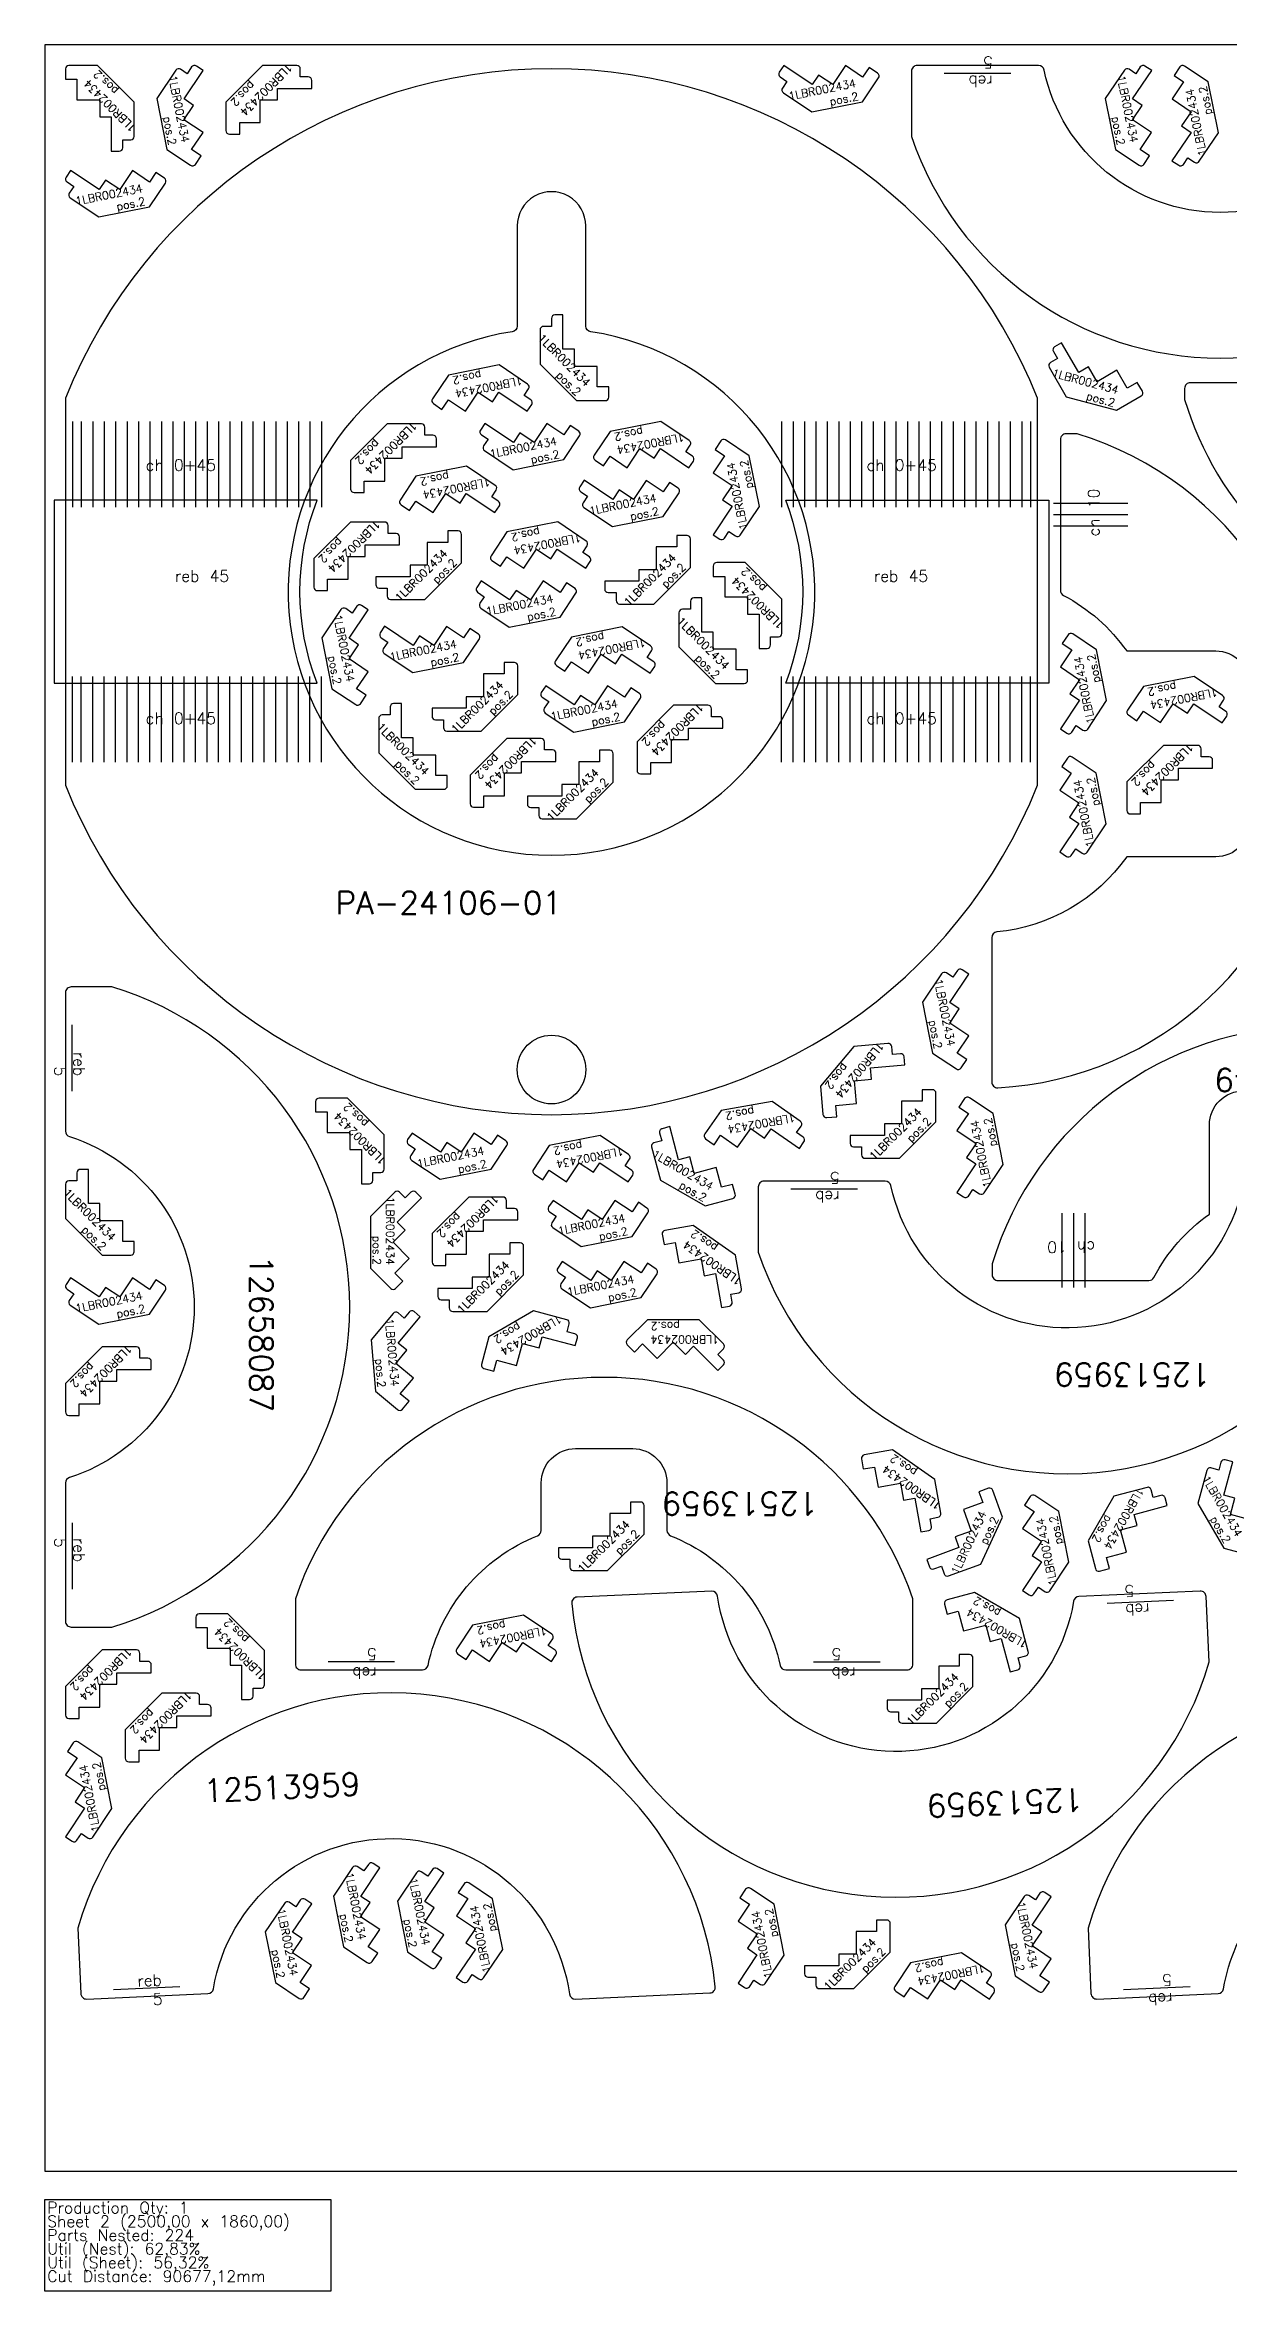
# Model space of a CAD drawing. Header units: millimetres. Extents: x 2625 to 5125, y -105 to 1860.
# Drawn here: x 2625 to 3660, y -105 to 1860 of the extents above; entities that cross this region are included whole.
import ezdxf

# ---------------------------------------------------------------- set-up
doc = ezdxf.new("R2010")
doc.units = ezdxf.units.MM
for name, color, linetype in [('12513959', 7, 'Continuous'), ('12658049', 7, 'Continuous'), ('12658087', 7, 'Continuous'), ('1LBR002434', 7, 'Continuous'), ('Chanfro', 7, 'Continuous'), ('PA-24106-01', 7, 'Continuous'), ('Rebaixo', 7, 'Continuous'), ('sheet', 24, 'Continuous'), ('Stats', 7, 'Continuous'), ('Texto', 7, 'Continuous')]:
    doc.layers.add(name, color=color, linetype=linetype)
doc.styles.get("Standard").update_dxf_attribs({"font": 'txt.shx'})

msp = doc.modelspace()

# ---------------------------------------------------------------- linework, layer by layer
at = {"layer": '12513959', "color": 2}
for points in [[(3493.9, 1842), (3387.8, 1842, 0.414214), (3382.8, 1837), (3382.8, 1779.8, 0.717624), (3922.8, 1779.8), (3922.8, 1837, 0.414214), (3917.8, 1842), (3811.7, 1842, 0.353739), (3806.8, 1838, -0.808668), (3498.8, 1838, 0.353739)], [(3798.4, 885), (3680.6, 885, 0.387391), (3675.6, 880.5, -0.858818), (3364.8, 862.1, 0.353739), (3359.9, 866), (3253.8, 866, 0.414214), (3248.8, 861), (3248.8, 803.8, 0.826224), (3803.4, 879.7, 0.43)], [(3169, 560.4, 0.307315), (3172.2, 555.8, -0.250508), (3268, 442.3, 0.353739), (3272.9, 438.4), (3379, 438.4, 0.414214), (3384, 443.4), (3384, 500.6, 0.717624), (2844, 500.6), (2844, 443.4, 0.414214), (2849, 438.4), (2955.1, 438.4, 0.353739), (2960, 442.3, -0.250508), (3055.9, 555.8, 0.307315), (3059, 560.4), (3059, 602, -0.414214), (3089, 632), (3139, 632, -0.414214), (3169, 602)], [(3090.4, 502.1, 0.43), (3085.7, 496.6, 0.826224), (3643.1, 445.4), (3640.5, 502.6, 0.414214), (3635.3, 507.4), (3529.3, 502.6, 0.353739), (3524.6, 498.5, -0.858818), (3213.3, 503, 0.387391), (3208.1, 507.4)], [(3206.5, 155.8, 0.43), (3211.2, 161.3, 0.826224), (2653.8, 212.5), (2656.4, 155.3, 0.414214), (2661.6, 150.5), (2767.6, 155.3, 0.353739), (2772.3, 159.4, -0.858818), (3083.6, 154.9, 0.387391), (3088.8, 150.5)], [(3749.4, 281.8), (3747.5, 323.3, -0.414214), (3776.2, 354.6), (3826.1, 356.8, -0.414214), (3857.4, 328.2), (3859.3, 286.7, 0.307315), (3862.6, 282.2, -0.282196), (3967.1, 154.9, 0.387391), (3972.2, 150.5), (4089.9, 155.8, 0.43), (4094.7, 161.3, 0.826224), (3537.3, 212.5), (3539.8, 155.3, 0.414214), (3545, 150.5), (3651, 155.3, 0.353739), (3655.7, 159.4, -0.250508), (3746.4, 277, 0.307315)]]:
    msp.add_lwpolyline(points, format="xyb", close=True, dxfattribs=at)
at = {"layer": '12658049', "color": 2}
for points in [[(3626.7, 1564.5, 0.414214), (3621.7, 1559.5), (3621.7, 1549.9, 0.248185), (3814, 1355.4, 0.435826), (3820.4, 1359), (3831.7, 1407), (3971.7, 1407), (3983, 1359, 0.435826), (3989.3, 1355.4, 0.313253), (4193.8, 1619.2, 0.429586), (4188.8, 1624.5), (4062.5, 1624.5, 0.387226), (4057.5, 1619.9, -0.746733), (3763.1, 1561.8, 0.27887), (3758.6, 1564.5)], [(3679, 1179.8, -0.414214), (3649, 1149.8), (3571, 1149.8, -0.219706), (3457.5, 1084, 0.387226), (3453, 1079), (3453, 952.7, 0.429586), (3458.3, 947.7, 0.840577), (3527.6, 1519.8), (3518, 1519.8, 0.414214), (3513, 1514.8), (3513, 1382.9, 0.27887), (3515.7, 1378.4, -0.119347), (3571, 1329.8), (3649, 1329.8, -0.414214), (3679, 1299.8)], [(3823.4, 915.1), (3823.4, 837.1, -0.119347), (3872, 781.7, 0.27887), (3876.5, 779.1), (4008.4, 779.1, 0.414214), (4013.4, 784.1), (4013.4, 793.6, 0.742519), (3453.4, 793.6), (3453.4, 784.1, 0.414214), (3458.4, 779.1), (3590.4, 779.1, 0.27887), (3594.8, 781.7, -0.119347), (3643.4, 837.1), (3643.4, 915.1, -0.414214), (3673.4, 945.1), (3793.4, 945.1, -0.414214)]]:
    msp.add_lwpolyline(points, format="xyb", close=True, dxfattribs=at)
at = {"layer": '12658087', "color": 2}
msp.add_lwpolyline([(2643, 602), (2643, 480.9, 0.414214), (2648, 475.9), (2683.6, 475.9, 0.742519), (2683.6, 1035.9), (2648, 1035.9, 0.414214), (2643, 1030.9), (2643, 909.8, 0.32655), (2646.5, 905, -0.731055), (2646.5, 606.7, 0.32655)], format="xyb", close=True, dxfattribs=at)
at = {"layer": '1LBR002434', "color": 2}
for points in [[(2653, 1830), (2653, 1812), (2673, 1812), (2673, 1797), (2683, 1797), (2683, 1767), (2690, 1767, 0.414214), (2693, 1770), (2693, 1777), (2700, 1777, 0.414214), (2703, 1780), (2703, 1810), (2671, 1842), (2646, 1842, 0.414214), (2643, 1839), (2643, 1830)], [(2753.3, 1768.5), (2763.3, 1783.5), (2746.6, 1794.6), (2755, 1807.1), (2746.7, 1812.7), (2763.3, 1837.6), (2757.5, 1841.5, 0.414214), (2753.3, 1840.7), (2749.5, 1834.8), (2743.6, 1838.7, 0.414214), (2739.5, 1837.9), (2722.8, 1813), (2731.6, 1768.6), (2752.4, 1754.7, 0.414214), (2756.6, 1755.5), (2761.6, 1763)], [(2795.3, 1792), (2813.3, 1792), (2813.3, 1812), (2828.3, 1812), (2828.3, 1822), (2858.3, 1822), (2858.3, 1829, 0.414214), (2855.3, 1832), (2848.3, 1832), (2848.3, 1839, 0.414214), (2845.3, 1842), (2815.3, 1842), (2783.3, 1810), (2783.3, 1785, 0.414214), (2786.3, 1782), (2795.3, 1782)], [(3340.1, 1831.9), (3325.2, 1841.9), (3314.1, 1825.3), (3301.6, 1833.6), (3296, 1825.3), (3271.1, 1842), (3267.2, 1836.2, 0.414214), (3268, 1832), (3273.8, 1828.1), (3270, 1822.3, 0.414214), (3270.8, 1818.1), (3295.7, 1801.5), (3340.1, 1810.3), (3354, 1831.1, 0.414214), (3353.2, 1835.3), (3345.7, 1840.3)], [(3582.8, 1768.5), (3592.8, 1783.5), (3576.2, 1794.6), (3584.5, 1807.1), (3576.2, 1812.7), (3592.9, 1837.6), (3587, 1841.5, 0.414214), (3582.9, 1840.7), (3579, 1834.8), (3573.2, 1838.7, 0.414214), (3569, 1837.9), (3552.3, 1813), (3561.2, 1768.6), (3582, 1754.7, 0.414214), (3586.1, 1755.5), (3591.1, 1763)], [(3620.7, 1827.6), (3610.7, 1812.7), (3627.3, 1801.5), (3619, 1789.1), (3627.3, 1783.5), (3610.6, 1758.6), (3616.5, 1754.7, 0.414214), (3620.6, 1755.5), (3624.5, 1761.3), (3630.3, 1757.4, 0.414214), (3634.5, 1758.3), (3651.2, 1783.2), (3642.3, 1827.6), (3621.5, 1841.5, 0.414214), (3617.4, 1840.7), (3612.4, 1833.2)], [(2716.5, 1740), (2701.5, 1750), (2690.4, 1733.4), (2677.9, 1741.7), (2672.3, 1733.4), (2647.4, 1750.1), (2643.5, 1744.3, 0.414214), (2644.3, 1740.1), (2650.2, 1736.2), (2646.3, 1730.4, 0.414214), (2647.1, 1726.2), (2672, 1709.6), (2716.4, 1718.4), (2730.3, 1739.2, 0.414214), (2729.5, 1743.3), (2722, 1748.3)], [(3108, 1560.8), (3108, 1578.8), (3088, 1578.8), (3088, 1593.8), (3078, 1593.8), (3078, 1623.8), (3071, 1623.8, 0.414214), (3068, 1620.8), (3068, 1613.8), (3061, 1613.8, 0.414214), (3058, 1610.8), (3058, 1580.8), (3090, 1548.8), (3115, 1548.8, 0.414214), (3118, 1551.8), (3118, 1560.8)], [(3571.5, 1559.8), (3562.5, 1575.4), (3545.2, 1565.4), (3537.7, 1578.4), (3529.1, 1573.4), (3514.1, 1599.4), (3508, 1595.9, 0.414214), (3506.9, 1591.8), (3510.4, 1585.7), (3504.3, 1582.2, 0.414214), (3503.2, 1578.1), (3518.2, 1552.1), (3562, 1540.4), (3583.6, 1552.9, 0.414214), (3584.7, 1557), (3580.2, 1564.8)], [(2977.8, 1549.5), (2992.7, 1539.5), (3003.9, 1556.1), (3016.3, 1547.8), (3021.9, 1556.1), (3046.8, 1539.5), (3050.7, 1545.3, 0.414214), (3049.9, 1549.4), (3044.1, 1553.3), (3048, 1559.1, 0.414214), (3047.1, 1563.3), (3022.2, 1580), (2977.8, 1571.1), (2963.9, 1550.4, 0.414214), (2964.7, 1546.2), (2972.2, 1541.2)], [(2904.3, 1478.5), (2922.3, 1478.5), (2922.3, 1498.5), (2937.3, 1498.5), (2937.3, 1508.5), (2967.3, 1508.5), (2967.3, 1515.5, 0.414214), (2964.3, 1518.5), (2957.3, 1518.5), (2957.3, 1525.5, 0.414214), (2954.3, 1528.5), (2924.3, 1528.5), (2892.3, 1496.5), (2892.3, 1471.5, 0.414214), (2895.3, 1468.5), (2904.3, 1468.5)], [(3078.8, 1518.8), (3063.8, 1528.8), (3052.7, 1512.2), (3040.2, 1520.6), (3034.7, 1512.2), (3009.7, 1528.9), (3005.8, 1523.1, 0.414214), (3006.7, 1518.9), (3012.5, 1515), (3008.6, 1509.2, 0.414214), (3009.4, 1505.1), (3034.4, 1488.4), (3078.7, 1497.2), (3092.6, 1518, 0.414214), (3091.8, 1522.2), (3084.3, 1527.2)], [(3119.2, 1500.1), (3134.1, 1490.1), (3145.3, 1506.8), (3157.7, 1498.4), (3163.3, 1506.8), (3188.2, 1490.1), (3192.1, 1495.9, 0.414214), (3191.3, 1500.1), (3185.5, 1504), (3189.4, 1509.8, 0.414214), (3188.5, 1513.9), (3163.6, 1530.6), (3119.2, 1521.8), (3105.3, 1501, 0.414214), (3106.1, 1496.8), (3113.6, 1491.8)], [(3219.3, 1500.6), (3209.3, 1485.6), (3225.9, 1474.5), (3217.6, 1462), (3225.9, 1456.5), (3209.3, 1431.5), (3215.1, 1427.7, 0.414214), (3219.2, 1428.5), (3223.1, 1434.3), (3228.9, 1430.4, 0.414214), (3233.1, 1431.2), (3249.8, 1456.2), (3240.9, 1500.6), (3220.2, 1514.5, 0.414214), (3216, 1513.6), (3211, 1506.2)], [(2949.4, 1461), (2964.4, 1451), (2975.5, 1467.6), (2988, 1459.2), (2993.5, 1467.6), (3018.5, 1450.9), (3022.4, 1456.7, 0.414214), (3021.5, 1460.9), (3015.7, 1464.8), (3019.6, 1470.6, 0.414214), (3018.8, 1474.7), (2993.8, 1491.4), (2949.4, 1482.6), (2935.6, 1461.8, 0.414214), (2936.4, 1457.6), (2943.9, 1452.6)], [(3165.7, 1469), (3150.8, 1479), (3139.7, 1462.4), (3127.2, 1470.7), (3121.6, 1462.4), (3096.7, 1479.1), (3092.8, 1473.3, 0.414214), (3093.6, 1469.1), (3099.5, 1465.2), (3095.6, 1459.4, 0.414214), (3096.4, 1455.2), (3121.3, 1438.6), (3165.7, 1447.4), (3179.6, 1468.2, 0.414214), (3178.8, 1472.3), (3171.3, 1477.3)], [(2872.1, 1392.6), (2890.1, 1392.6), (2890.1, 1412.6), (2905.1, 1412.6), (2905.1, 1422.6), (2935.1, 1422.6), (2935.1, 1429.6, 0.414214), (2932.1, 1432.6), (2925.1, 1432.6), (2925.1, 1439.6, 0.414214), (2922.1, 1442.6), (2892.1, 1442.6), (2860.1, 1410.6), (2860.1, 1385.6, 0.414214), (2863.1, 1382.6), (2872.1, 1382.6)], [(2977.3, 1424.8), (2959.3, 1424.8), (2959.3, 1404.8), (2944.3, 1404.8), (2944.3, 1394.8), (2914.3, 1394.8), (2914.3, 1387.8, 0.414214), (2917.3, 1384.8), (2924.3, 1384.8), (2924.3, 1377.8, 0.414214), (2927.3, 1374.8), (2957.3, 1374.8), (2989.3, 1406.8), (2989.3, 1431.8, 0.414214), (2986.3, 1434.8), (2977.3, 1434.8)], [(3029, 1412.2), (3043.9, 1402.2), (3055, 1418.9), (3067.5, 1410.5), (3073.1, 1418.8), (3098, 1402.2), (3101.9, 1408, 0.414214), (3101.1, 1412.2), (3095.3, 1416.1), (3099.2, 1421.9, 0.414214), (3098.3, 1426), (3073.4, 1442.7), (3029, 1433.9), (3015.1, 1413.1, 0.414214), (3015.9, 1408.9), (3023.4, 1403.9)], [(3177.5, 1420.9), (3159.5, 1420.9), (3159.5, 1400.9), (3144.5, 1400.9), (3144.5, 1390.9), (3114.5, 1390.9), (3114.5, 1383.9, 0.414214), (3117.5, 1380.9), (3124.5, 1380.9), (3124.5, 1373.9, 0.414214), (3127.5, 1370.9), (3157.5, 1370.9), (3189.5, 1402.9), (3189.5, 1427.9, 0.414214), (3186.5, 1430.9), (3177.5, 1430.9)], [(3219.5, 1395.1), (3219.5, 1377.1), (3239.5, 1377.1), (3239.5, 1362.1), (3249.5, 1362.1), (3249.5, 1332.1), (3256.5, 1332.1, 0.414214), (3259.5, 1335.1), (3259.5, 1342.1), (3266.5, 1342.1, 0.414214), (3269.5, 1345.1), (3269.5, 1375.1), (3237.5, 1407.1), (3212.5, 1407.1, 0.414214), (3209.5, 1404.1), (3209.5, 1395.1)], [(3075.5, 1381.1), (3060.6, 1391.1), (3049.5, 1374.5), (3037, 1382.8), (3031.4, 1374.5), (3006.5, 1391.2), (3002.6, 1385.4, 0.414214), (3003.4, 1381.2), (3009.2, 1377.3), (3005.4, 1371.5, 0.414214), (3006.2, 1367.3), (3031.1, 1350.7), (3075.5, 1359.5), (3089.4, 1380.3, 0.414214), (3088.6, 1384.4), (3081.1, 1389.4)], [(3229.5, 1313.3), (3229.5, 1331.3), (3209.5, 1331.3), (3209.5, 1346.3), (3199.5, 1346.3), (3199.5, 1376.3), (3192.5, 1376.3, 0.414214), (3189.5, 1373.3), (3189.5, 1366.3), (3182.5, 1366.3, 0.414214), (3179.5, 1363.3), (3179.5, 1333.3), (3211.5, 1301.3), (3236.5, 1301.3, 0.414214), (3239.5, 1304.3), (3239.5, 1313.3)], [(2897.6, 1296.8), (2907.6, 1311.7), (2891, 1322.8), (2899.3, 1335.3), (2891, 1340.9), (2907.7, 1365.8), (2901.8, 1369.7, 0.414214), (2897.7, 1368.9), (2893.8, 1363), (2888, 1366.9, 0.414214), (2883.8, 1366.1), (2867.1, 1341.2), (2876, 1296.8), (2896.8, 1282.9, 0.414214), (2900.9, 1283.7), (2905.9, 1291.2)], [(2991.1, 1341.3), (2976.2, 1351.3), (2965, 1334.7), (2952.6, 1343), (2947, 1334.7), (2922.1, 1351.4), (2918.2, 1345.6, 0.414214), (2919, 1341.4), (2924.8, 1337.5), (2920.9, 1331.7, 0.414214), (2921.8, 1327.5), (2946.7, 1310.9), (2991.1, 1319.7), (3005, 1340.5, 0.414214), (3004.2, 1344.6), (2996.7, 1349.6)], [(3085.4, 1320.4), (3100.3, 1310.4), (3111.4, 1327), (3123.9, 1318.7), (3129.5, 1327), (3154.4, 1310.3), (3158.3, 1316.2, 0.414214), (3157.5, 1320.3), (3151.6, 1324.2), (3155.5, 1330, 0.414214), (3154.7, 1334.2), (3129.8, 1350.9), (3085.4, 1342), (3071.5, 1321.2, 0.414214), (3072.3, 1317.1), (3079.8, 1312.1)], [(3523.1, 1330.8), (3513.1, 1315.9), (3529.7, 1304.7), (3521.4, 1292.3), (3529.7, 1286.7), (3513, 1261.8), (3518.8, 1257.9, 0.414214), (3523, 1258.7), (3526.9, 1264.5), (3532.7, 1260.6, 0.414214), (3536.9, 1261.5), (3553.5, 1286.4), (3544.7, 1330.8), (3523.9, 1344.7, 0.414214), (3519.7, 1343.9), (3514.7, 1336.4)], [(3026.5, 1309.7), (3008.5, 1309.7), (3008.5, 1289.7), (2993.5, 1289.7), (2993.5, 1279.7), (2963.5, 1279.7), (2963.5, 1272.7, 0.414214), (2966.5, 1269.7), (2973.5, 1269.7), (2973.5, 1262.7, 0.414214), (2976.5, 1259.7), (3006.5, 1259.7), (3038.5, 1291.7), (3038.5, 1316.7, 0.414214), (3035.5, 1319.7), (3026.5, 1319.7)], [(3131.9, 1289.3), (3116.9, 1299.3), (3105.8, 1282.7), (3093.4, 1291), (3087.8, 1282.7), (3062.9, 1299.3), (3059, 1293.5, 0.414214), (3059.8, 1289.4), (3065.6, 1285.5), (3061.7, 1279.7, 0.414214), (3062.6, 1275.5), (3087.5, 1258.8), (3131.9, 1267.7), (3145.8, 1288.4, 0.414214), (3145, 1292.6), (3137.5, 1297.6)], [(3585.6, 1277.1), (3600.5, 1267.1), (3611.7, 1283.7), (3624.1, 1275.4), (3629.7, 1283.7), (3654.6, 1267), (3658.5, 1272.9, 0.414214), (3657.7, 1277), (3651.9, 1280.9), (3655.8, 1286.7, 0.414214), (3654.9, 1290.9), (3630, 1307.6), (3585.6, 1298.7), (3571.7, 1277.9, 0.414214), (3572.5, 1273.8), (3580, 1268.8)], [(2966.9, 1220.8), (2966.9, 1238.8), (2946.9, 1238.8), (2946.9, 1253.8), (2936.9, 1253.8), (2936.9, 1283.8), (2929.9, 1283.8, 0.414214), (2926.9, 1280.8), (2926.9, 1273.8), (2919.9, 1273.8, 0.414214), (2916.9, 1270.8), (2916.9, 1240.8), (2948.9, 1208.8), (2973.9, 1208.8, 0.414214), (2976.9, 1211.8), (2976.9, 1220.8)], [(3154.8, 1232.3), (3172.8, 1232.3), (3172.8, 1252.3), (3187.8, 1252.3), (3187.8, 1262.3), (3217.8, 1262.3), (3217.8, 1269.3, 0.414214), (3214.8, 1272.3), (3207.8, 1272.3), (3207.8, 1279.3, 0.414214), (3204.8, 1282.3), (3174.8, 1282.3), (3142.8, 1250.3), (3142.8, 1225.3, 0.414214), (3145.8, 1222.3), (3154.8, 1222.3)], [(3008.9, 1203.2), (3026.9, 1203.2), (3026.9, 1223.2), (3041.9, 1223.2), (3041.9, 1233.2), (3071.9, 1233.2), (3071.9, 1240.2, 0.414214), (3068.9, 1243.2), (3061.9, 1243.2), (3061.9, 1250.2, 0.414214), (3058.9, 1253.2), (3028.9, 1253.2), (2996.9, 1221.2), (2996.9, 1196.2, 0.414214), (2999.9, 1193.2), (3008.9, 1193.2)], [(3109.9, 1232.9), (3091.9, 1232.9), (3091.9, 1212.9), (3076.9, 1212.9), (3076.9, 1202.9), (3046.9, 1202.9), (3046.9, 1195.9, 0.414214), (3049.9, 1192.9), (3056.9, 1192.9), (3056.9, 1185.9, 0.414214), (3059.9, 1182.9), (3089.9, 1182.9), (3121.9, 1214.9), (3121.9, 1239.9, 0.414214), (3118.9, 1242.9), (3109.9, 1242.9)], [(3583.2, 1197.2), (3601.2, 1197.2), (3601.2, 1217.2), (3616.2, 1217.2), (3616.2, 1227.2), (3646.2, 1227.2), (3646.2, 1234.2, 0.414214), (3643.2, 1237.2), (3636.2, 1237.2), (3636.2, 1244.2, 0.414214), (3633.2, 1247.2), (3603.2, 1247.2), (3571.2, 1215.2), (3571.2, 1190.2, 0.414214), (3574.2, 1187.2), (3583.2, 1187.2)], [(3522.6, 1223), (3512.6, 1208.1), (3529.2, 1197), (3520.9, 1184.5), (3529.2, 1178.9), (3512.5, 1154), (3518.3, 1150.1, 0.414214), (3522.5, 1150.9), (3526.4, 1156.7), (3532.2, 1152.9, 0.414214), (3536.4, 1153.7), (3553, 1178.6), (3544.2, 1223), (3523.4, 1236.9, 0.414214), (3519.2, 1236.1), (3514.2, 1228.6)], [(3422.9, 978.1), (3432.9, 993), (3416.3, 1004.1), (3424.6, 1016.6), (3416.3, 1022.2), (3433, 1047.1), (3427.2, 1051, 0.414214), (3423, 1050.2), (3419.1, 1044.4), (3413.3, 1048.2, 0.414214), (3409.1, 1047.4), (3392.5, 1022.5), (3401.3, 978.1), (3422.1, 964.2, 0.414214), (3426.3, 965), (3431.3, 972.5)], [(3316.8, 932.3), (3334.7, 933.9), (3333, 953.8), (3347.9, 955.1), (3347, 965.1), (3376.9, 967.7), (3376.3, 974.7, 0.414214), (3373.1, 977.4), (3366.1, 976.8), (3365.5, 983.8, 0.414214), (3362.2, 986.5), (3332.3, 983.9), (3303.2, 949.2), (3305.4, 924.3, 0.414214), (3308.7, 921.6), (3317.6, 922.4)], [(3392.2, 936), (3374.2, 936), (3374.2, 916), (3359.2, 916), (3359.2, 906), (3329.2, 906), (3329.2, 899, 0.414214), (3332.2, 896), (3339.2, 896), (3339.2, 889, 0.414214), (3342.2, 886), (3372.2, 886), (3404.2, 918), (3404.2, 943, 0.414214), (3401.2, 946), (3392.2, 946)], [(2871.7, 926.6), (2871.7, 908.6), (2891.7, 908.6), (2891.7, 893.6), (2901.7, 893.6), (2901.7, 863.6), (2908.7, 863.6, 0.414214), (2911.7, 866.6), (2911.7, 873.6), (2918.7, 873.6, 0.414214), (2921.7, 876.6), (2921.7, 906.6), (2889.7, 938.6), (2864.7, 938.6, 0.414214), (2861.7, 935.6), (2861.7, 926.6)], [(3215.9, 906.1), (3230.7, 895.8), (3242.2, 912.2), (3254.4, 903.6), (3260.2, 911.8), (3284.8, 894.6), (3288.8, 900.3, 0.414214), (3288, 904.5), (3282.3, 908.5), (3286.3, 914.2, 0.414214), (3285.6, 918.4), (3261, 935.6), (3216.4, 927.7), (3202.1, 907.3, 0.414214), (3202.8, 903.1), (3210.2, 897.9)], [(3432.6, 925.1), (3422.6, 910.2), (3439.3, 899), (3430.9, 886.6), (3439.2, 881), (3422.6, 856.1), (3428.4, 852.2, 0.414214), (3432.6, 853), (3436.4, 858.8), (3442.3, 854.9, 0.414214), (3446.4, 855.8), (3463.1, 880.7), (3454.3, 925.1), (3433.5, 939, 0.414214), (3429.3, 938.2), (3424.3, 930.7)], [(3015.1, 898), (3000.2, 908), (2989.1, 891.4), (2976.6, 899.7), (2971, 891.4), (2946.1, 908.1), (2942.2, 902.3, 0.414214), (2943, 898.1), (2948.9, 894.2), (2945, 888.4, 0.414214), (2945.8, 884.2), (2970.7, 867.6), (3015.1, 876.4), (3029, 897.2, 0.414214), (3028.2, 901.3), (3020.7, 906.3)], [(3066.1, 875.5), (3081, 865.5), (3092.1, 882.1), (3104.6, 873.8), (3110.2, 882.1), (3135.1, 865.4), (3139, 871.3, 0.414214), (3138.2, 875.4), (3132.4, 879.3), (3136.2, 885.1, 0.414214), (3135.4, 889.3), (3110.5, 906), (3066.1, 897.1), (3052.2, 876.3, 0.414214), (3053, 872.2), (3060.5, 867.2)], [(3216.7, 860.6), (3212.1, 878), (3192.7, 872.8), (3188.9, 887.3), (3179.2, 884.7), (3171.4, 913.7), (3164.7, 911.9, 0.414214), (3162.5, 908.2), (3164.4, 901.4), (3157.6, 899.6, 0.414214), (3155.5, 895.9), (3163.2, 867), (3202.4, 844.3), (3226.6, 850.8, 0.414214), (3228.7, 854.5), (3226.4, 863.2)], [(2693, 813.3), (2693, 831.3), (2673, 831.3), (2673, 846.3), (2663, 846.3), (2663, 876.3), (2656, 876.3, 0.414214), (2653, 873.3), (2653, 866.3), (2646, 866.3, 0.414214), (2643, 863.3), (2643, 833.3), (2675, 801.3), (2700, 801.3, 0.414214), (2703, 804.3), (2703, 813.3)], [(2930.9, 785.6), (2943.6, 798.3), (2929.5, 812.5), (2940.1, 823.1), (2933, 830.2), (2954.3, 851.4), (2949.3, 856.3, 0.414214), (2945.1, 856.3), (2940.1, 851.4), (2935.2, 856.3, 0.414214), (2930.9, 856.3), (2909.7, 835.1), (2909.7, 789.8), (2927.4, 772.2, 0.414214), (2931.6, 772.2), (2938, 778.5)], [(2975.6, 802.1), (2993.6, 802.1), (2993.6, 822.1), (3008.6, 822.1), (3008.6, 832.1), (3038.6, 832.1), (3038.6, 839.1, 0.414214), (3035.6, 842.1), (3028.6, 842.1), (3028.6, 849.1, 0.414214), (3025.6, 852.1), (2995.6, 852.1), (2963.6, 820.1), (2963.6, 795.1, 0.414214), (2966.6, 792.1), (2975.6, 792.1)], [(3138.4, 839.2), (3123.5, 849.2), (3112.4, 832.5), (3099.9, 840.9), (3094.3, 832.5), (3069.4, 849.2), (3065.5, 843.4, 0.414214), (3066.3, 839.2), (3072.2, 835.3), (3068.3, 829.5, 0.414214), (3069.1, 825.4), (3094, 808.7), (3138.4, 817.5), (3152.3, 838.3, 0.414214), (3151.5, 842.5), (3144, 847.5)], [(3176.2, 812.3), (3179.3, 794.6), (3199, 798.1), (3201.6, 783.3), (3211.5, 785.1), (3216.7, 755.5), (3223.6, 756.7, 0.414214), (3226, 760.2), (3224.8, 767.1), (3231.7, 768.3, 0.414214), (3234.1, 771.8), (3228.9, 801.3), (3191.8, 827.3), (3167.2, 822.9, 0.414214), (3164.8, 819.5), (3166.4, 810.6)], [(3031.6, 802.1), (3013.6, 802.1), (3013.6, 782.1), (2998.6, 782.1), (2998.6, 772.1), (2968.6, 772.1), (2968.6, 765.1, 0.414214), (2971.6, 762.1), (2978.6, 762.1), (2978.6, 755.1, 0.414214), (2981.6, 752.1), (3011.6, 752.1), (3043.6, 784.1), (3043.6, 809.1, 0.414214), (3040.6, 812.1), (3031.6, 812.1)], [(3146.4, 785.7), (3131.4, 795.7), (3120.3, 779.1), (3107.8, 787.4), (3102.3, 779.1), (3077.3, 795.8), (3073.5, 790, 0.414214), (3074.3, 785.8), (3080.1, 781.9), (3076.2, 776.1, 0.414214), (3077, 771.9), (3102, 755.3), (3146.4, 764.1), (3160.3, 784.9, 0.414214), (3159.4, 789.1), (3151.9, 794.1)], [(2716.5, 771.3), (2701.5, 781.3), (2690.4, 764.7), (2677.9, 773), (2672.3, 764.7), (2647.4, 781.4), (2643.5, 775.6, 0.414214), (2644.3, 771.4), (2650.2, 767.5), (2646.3, 761.7, 0.414214), (2647.1, 757.5), (2672, 740.9), (2716.4, 749.7), (2730.3, 770.5, 0.414214), (2729.5, 774.6), (2722, 779.6)], [(2935.7, 679.9), (2947.3, 693.6), (2931.9, 706.5), (2941.6, 718), (2933.9, 724.4), (2953.2, 747.4), (2947.8, 751.9, 0.414214), (2943.6, 751.5), (2939.1, 746.2), (2933.8, 750.7, 0.414214), (2929.5, 750.3), (2910.3, 727.3), (2914.2, 682.2), (2933.3, 666.2, 0.414214), (2937.6, 666.5), (2943.4, 673.4)], [(3020.2, 709.4), (3037.5, 704.7), (3042.7, 724.1), (3057.2, 720.2), (3059.8, 729.8), (3088.8, 722.1), (3090.6, 728.8, 0.414214), (3088.5, 732.5), (3081.7, 734.3), (3083.5, 741.1, 0.414214), (3081.4, 744.8), (3052.4, 752.5), (3013.2, 729.9), (3006.7, 705.7, 0.414214), (3008.9, 702.1), (3017.6, 699.7)], [(3147.7, 723.6), (3160.4, 710.9), (3174.5, 725), (3185.1, 714.4), (3192.2, 721.5), (3213.4, 700.3), (3218.4, 705.2, 0.414214), (3218.4, 709.5), (3213.4, 714.4), (3218.4, 719.4, 0.414214), (3218.4, 723.6), (3197.2, 744.8), (3151.9, 744.8), (3134.2, 727.1, 0.414214), (3134.2, 722.9), (3140.6, 716.5)], [(2655, 671.1), (2673, 671.1), (2673, 691.1), (2688, 691.1), (2688, 701.1), (2718, 701.1), (2718, 708.1, 0.414214), (2715, 711.1), (2708, 711.1), (2708, 718.1, 0.414214), (2705, 721.1), (2675, 721.1), (2643, 689.1), (2643, 664.1, 0.414214), (2646, 661.1), (2655, 661.1)], [(3350.5, 615.9), (3353.6, 598.2), (3373.3, 601.7), (3375.9, 586.9), (3385.8, 588.6), (3391, 559.1), (3397.9, 560.3, 0.414214), (3400.3, 563.8), (3399.1, 570.7), (3406, 571.9, 0.414214), (3408.4, 575.4), (3403.2, 604.9), (3366.1, 630.9), (3341.5, 626.5, 0.414214), (3339.1, 623), (3340.7, 614.2)], [(3676.4, 551.8), (3681.1, 569.2), (3661.8, 574.4), (3665.6, 588.8), (3656, 591.4), (3663.8, 620.4), (3657, 622.2, 0.414214), (3653.3, 620.1), (3651.5, 613.3), (3644.7, 615.2, 0.414214), (3641.1, 613), (3633.3, 584.1), (3655.9, 544.9), (3680.1, 538.4, 0.414214), (3683.8, 540.5), (3686.1, 549.2)], [(3445.1, 584.8), (3428.2, 578.7), (3435, 559.9), (3420.9, 554.7), (3424.3, 545.4), (3396.1, 535.1), (3398.5, 528.5, 0.414214), (3402.4, 526.7), (3409, 529.1), (3411.3, 522.5, 0.414214), (3415.2, 520.7), (3443.4, 531), (3462.5, 572), (3454, 595.5, 0.414214), (3450.1, 597.3), (3441.7, 594.2)], [(3490, 577), (3480, 562), (3496.6, 550.9), (3488.3, 538.5), (3496.6, 532.9), (3479.9, 508), (3485.7, 504.1, 0.414214), (3489.9, 504.9), (3493.8, 510.7), (3499.6, 506.8, 0.414214), (3503.8, 507.7), (3520.4, 532.6), (3511.6, 577), (3490.8, 590.9, 0.414214), (3486.6, 590), (3481.6, 582.6)], [(3553.4, 536.9), (3570.8, 541.5), (3565.6, 560.9), (3580.1, 564.7), (3577.5, 574.4), (3606.5, 582.2), (3604.7, 588.9, 0.414214), (3601, 591.1), (3594.3, 589.2), (3592.4, 596, 0.414214), (3588.8, 598.1), (3559.8, 590.4), (3537.2, 551.2), (3543.6, 527, 0.414214), (3547.3, 524.9), (3556, 527.2)], [(3137, 575.3), (3119, 575.3), (3119, 555.3), (3104, 555.3), (3104, 545.3), (3074, 545.3), (3074, 538.3, 0.414214), (3077, 535.3), (3084, 535.3), (3084, 528.3, 0.414214), (3087, 525.3), (3117, 525.3), (3149, 557.3), (3149, 582.3, 0.414214), (3146, 585.3), (3137, 585.3)], [(3423.7, 489.9), (3428.4, 472.5), (3447.7, 477.7), (3451.6, 463.2), (3461.2, 465.8), (3469, 436.8), (3475.8, 438.6, 0.414214), (3477.9, 442.3), (3476.1, 449), (3482.8, 450.8, 0.414214), (3485, 454.5), (3477.2, 483.5), (3438, 506.1), (3413.9, 499.6, 0.414214), (3411.7, 496), (3414.1, 487.3)], [(2767, 475.5), (2767, 457.5), (2787, 457.5), (2787, 442.5), (2797, 442.5), (2797, 412.5), (2804, 412.5, 0.414214), (2807, 415.5), (2807, 422.5), (2814, 422.5, 0.414214), (2817, 425.5), (2817, 455.5), (2785, 487.5), (2760, 487.5, 0.414214), (2757, 484.5), (2757, 475.5)], [(2998.9, 455.9), (3013.9, 445.9), (3025, 462.5), (3037.5, 454.2), (3043, 462.5), (3068, 445.9), (3071.9, 451.7, 0.414214), (3071.1, 455.8), (3065.2, 459.7), (3069.1, 465.5, 0.414214), (3068.3, 469.7), (3043.4, 486.4), (2999, 477.5), (2985.1, 456.8, 0.414214), (2985.9, 452.6), (2993.4, 447.6)], [(2655, 405.9), (2673, 405.9), (2673, 425.9), (2688, 425.9), (2688, 435.9), (2718, 435.9), (2718, 442.9, 0.414214), (2715, 445.9), (2708, 445.9), (2708, 452.9, 0.414214), (2705, 455.9), (2675, 455.9), (2643, 423.9), (2643, 398.9, 0.414214), (2646, 395.9), (2655, 395.9)], [(3424.6, 441.8), (3406.6, 441.8), (3406.6, 421.8), (3391.6, 421.8), (3391.6, 411.8), (3361.6, 411.8), (3361.6, 404.8, 0.414214), (3364.6, 401.8), (3371.6, 401.8), (3371.6, 394.8, 0.414214), (3374.6, 391.8), (3404.6, 391.8), (3436.6, 423.8), (3436.6, 448.8, 0.414214), (3433.6, 451.8), (3424.6, 451.8)], [(2707.3, 368.1), (2725.3, 368.1), (2725.3, 388.1), (2740.3, 388.1), (2740.3, 398.1), (2770.3, 398.1), (2770.3, 405.1, 0.414214), (2767.3, 408.1), (2760.3, 408.1), (2760.3, 415.1, 0.414214), (2757.3, 418.1), (2727.3, 418.1), (2695.3, 386.1), (2695.3, 361.1, 0.414214), (2698.3, 358.1), (2707.3, 358.1)], [(2653.1, 361.5), (2643.1, 346.5), (2659.7, 335.4), (2651.4, 322.9), (2659.7, 317.4), (2643, 292.4), (2648.8, 288.6, 0.414214), (2653, 289.4), (2656.9, 295.2), (2662.7, 291.3, 0.414214), (2666.9, 292.1), (2683.5, 317.1), (2674.7, 361.5), (2653.9, 375.4, 0.414214), (2649.7, 374.5), (2644.7, 367)], [(2907.8, 196.2), (2917.8, 211.2), (2901.1, 222.3), (2909.5, 234.8), (2901.2, 240.3), (2917.8, 265.3), (2912, 269.2, 0.414214), (2907.9, 268.3), (2904, 262.5), (2898.1, 266.4, 0.414214), (2894, 265.6), (2877.3, 240.6), (2886.1, 196.3), (2906.9, 182.4, 0.414214), (2911.1, 183.2), (2916.1, 190.7)], [(2963.7, 191.7), (2973.7, 206.6), (2957.1, 217.8), (2965.4, 230.2), (2957.1, 235.8), (2973.7, 260.7), (2967.9, 264.6, 0.414214), (2963.8, 263.8), (2959.9, 258), (2954, 261.9, 0.414214), (2949.9, 261), (2933.2, 236.1), (2942, 191.7), (2962.8, 177.8, 0.414214), (2967, 178.6), (2972, 186.1)], [(2848.2, 164.9), (2858.2, 179.9), (2841.6, 191), (2849.9, 203.4), (2841.6, 209), (2858.3, 233.9), (2852.4, 237.8, 0.414214), (2848.3, 237), (2844.4, 231.2), (2838.6, 235.1, 0.414214), (2834.4, 234.2), (2817.7, 209.3), (2826.6, 164.9), (2847.4, 151, 0.414214), (2851.5, 151.9), (2856.5, 159.3)], [(2994.8, 238.3), (2984.8, 223.3), (3001.4, 212.2), (2993.1, 199.7), (3001.4, 194.1), (2984.7, 169.2), (2990.6, 165.3, 0.414214), (2994.7, 166.1), (2998.6, 172), (3004.4, 168.1, 0.414214), (3008.6, 168.9), (3025.3, 193.8), (3016.4, 238.2), (2995.6, 252.1, 0.414214), (2991.5, 251.3), (2986.5, 243.8)], [(3241.1, 233.4), (3231.1, 218.5), (3247.8, 207.4), (3239.4, 194.9), (3247.7, 189.3), (3231.1, 164.4), (3236.9, 160.5, 0.414214), (3241.1, 161.3), (3244.9, 167.1), (3250.8, 163.3, 0.414214), (3254.9, 164.1), (3271.6, 189), (3262.8, 233.4), (3242, 247.3, 0.414214), (3237.8, 246.5), (3232.8, 239)], [(3495, 170.9), (3505, 185.8), (3488.4, 196.9), (3496.8, 209.4), (3488.4, 215), (3505.1, 239.9), (3499.3, 243.8, 0.414214), (3495.1, 243), (3491.2, 237.2), (3485.4, 241, 0.414214), (3481.3, 240.2), (3464.6, 215.3), (3473.4, 170.9), (3494.2, 157, 0.414214), (3498.4, 157.8), (3503.4, 165.3)], [(3352.3, 209.6), (3334.3, 209.6), (3334.3, 189.6), (3319.3, 189.6), (3319.3, 179.6), (3289.3, 179.6), (3289.3, 172.6, 0.414214), (3292.3, 169.6), (3299.3, 169.6), (3299.3, 162.6, 0.414214), (3302.3, 159.6), (3332.3, 159.6), (3364.3, 191.6), (3364.3, 216.6, 0.414214), (3361.3, 219.6), (3352.3, 219.6)], [(3382.1, 160.6), (3397, 150.6), (3408.2, 167.2), (3420.6, 158.9), (3426.2, 167.2), (3451.1, 150.5), (3455, 156.3, 0.414214), (3454.2, 160.5), (3448.4, 164.4), (3452.3, 170.2, 0.414214), (3451.4, 174.4), (3426.5, 191), (3382.1, 182.2), (3368.2, 161.4, 0.414214), (3369, 157.3), (3376.5, 152.3)]]:
    msp.add_lwpolyline(points, format="xyb", close=True, dxfattribs=at)
at = {"layer": 'Chanfro', "color": 1}
for p, q in [((2649, 1530.6), (2649, 1455.6)), ((2656.8, 1530.6), (2656.8, 1455.6)), ((2666.8, 1530.6), (2666.8, 1455.6)), ((2676.8, 1530.6), (2676.8, 1455.6)), ((2686.8, 1530.6), (2686.8, 1455.6)), ((2696.8, 1530.6), (2696.8, 1455.6)), ((2706.8, 1530.6), (2706.8, 1455.6)), ((2716.8, 1530.6), (2716.8, 1455.6)), ((2726.8, 1530.6), (2726.8, 1455.6)), ((2736.8, 1530.6), (2736.8, 1455.6)), ((2746.8, 1530.6), (2746.8, 1455.6)), ((2756.8, 1530.6), (2756.8, 1455.6)), ((2766.8, 1530.6), (2766.8, 1455.6)), ((2776.8, 1530.6), (2776.8, 1455.6)), ((2786.8, 1530.6), (2786.8, 1455.6)), ((2796.8, 1530.6), (2796.8, 1455.6)), ((2806.8, 1530.6), (2806.8, 1455.6)), ((2816.8, 1530.6), (2816.8, 1455.6)), ((2826.8, 1530.6), (2826.8, 1455.6)), ((2836.8, 1530.6), (2836.8, 1455.6)), ((2846.8, 1530.6), (2846.8, 1455.6)), ((2856.8, 1530.6), (2856.8, 1455.6)), ((2866.8, 1530.6), (2866.8, 1455.6)), ((3269.2, 1530.6), (3269.2, 1455.6)), ((3279.2, 1530.6), (3279.2, 1455.6)), ((3289.2, 1530.6), (3289.2, 1455.6)), ((3299.2, 1530.6), (3299.2, 1455.6)), ((3309.2, 1530.6), (3309.2, 1455.6)), ((3319.2, 1530.6), (3319.2, 1455.6)), ((3329.2, 1530.6), (3329.2, 1455.6)), ((3339.2, 1530.6), (3339.2, 1455.6)), ((3349.2, 1530.6), (3349.2, 1455.6)), ((3359.2, 1530.6), (3359.2, 1455.6)), ((3369.2, 1530.6), (3369.2, 1455.6)), ((3379.2, 1530.6), (3379.2, 1455.6)), ((3389.2, 1530.6), (3389.2, 1455.6)), ((3399.2, 1530.6), (3399.2, 1455.6)), ((3409.2, 1530.6), (3409.2, 1455.6)), ((3419.2, 1530.6), (3419.2, 1455.6)), ((3429.2, 1530.6), (3429.2, 1455.6)), ((3439.2, 1530.6), (3439.2, 1455.6)), ((3449.2, 1530.6), (3449.2, 1455.6)), ((3459.2, 1530.6), (3459.2, 1455.6)), ((3469.2, 1530.6), (3469.2, 1455.6)), ((3479.2, 1530.6), (3479.2, 1455.6)), ((3487, 1530.6), (3487, 1455.6)), ((2649, 1232.6), (2649, 1307.6)), ((2656.8, 1232.6), (2656.8, 1307.6)), ((2666.8, 1232.6), (2666.8, 1307.6)), ((2676.8, 1232.6), (2676.8, 1307.6)), ((2686.8, 1232.6), (2686.8, 1307.6)), ((2696.8, 1232.6), (2696.8, 1307.6)), ((2706.8, 1232.6), (2706.8, 1307.6)), ((2716.8, 1232.6), (2716.8, 1307.6)), ((2726.8, 1232.6), (2726.8, 1307.6)), ((2736.8, 1232.6), (2736.8, 1307.6)), ((2746.8, 1232.6), (2746.8, 1307.6)), ((2756.8, 1232.6), (2756.8, 1307.6)), ((2766.8, 1232.6), (2766.8, 1307.6)), ((2776.8, 1232.6), (2776.8, 1307.6)), ((2786.8, 1232.6), (2786.8, 1307.6)), ((2796.8, 1232.6), (2796.8, 1307.6)), ((2806.8, 1232.6), (2806.8, 1307.6)), ((2816.8, 1232.6), (2816.8, 1307.6)), ((2826.8, 1232.6), (2826.8, 1307.6)), ((2836.8, 1232.6), (2836.8, 1307.6)), ((2846.8, 1232.6), (2846.8, 1307.6)), ((2856.8, 1232.6), (2856.8, 1307.6)), ((2866.8, 1232.6), (2866.8, 1307.6)), ((3269.2, 1232.6), (3269.2, 1307.6)), ((3279.2, 1232.6), (3279.2, 1307.6)), ((3289.2, 1232.6), (3289.2, 1307.6)), ((3299.2, 1232.6), (3299.2, 1307.6)), ((3309.2, 1232.6), (3309.2, 1307.6)), ((3319.2, 1232.6), (3319.2, 1307.6)), ((3329.2, 1232.6), (3329.2, 1307.6)), ((3339.2, 1232.6), (3339.2, 1307.6)), ((3349.2, 1232.6), (3349.2, 1307.6)), ((3359.2, 1232.6), (3359.2, 1307.6)), ((3369.2, 1232.6), (3369.2, 1307.6)), ((3379.2, 1232.6), (3379.2, 1307.6)), ((3389.2, 1232.6), (3389.2, 1307.6)), ((3399.2, 1232.6), (3399.2, 1307.6)), ((3409.2, 1232.6), (3409.2, 1307.6)), ((3419.2, 1232.6), (3419.2, 1307.6)), ((3429.2, 1232.6), (3429.2, 1307.6)), ((3439.2, 1232.6), (3439.2, 1307.6)), ((3449.2, 1232.6), (3449.2, 1307.6)), ((3459.2, 1232.6), (3459.2, 1307.6)), ((3469.2, 1232.6), (3469.2, 1307.6)), ((3479.2, 1232.6), (3479.2, 1307.6)), ((3487, 1232.6), (3487, 1307.6))]:
    msp.add_line(p, q, dxfattribs=at)
at = {"layer": 'Chanfro', "color": 2}
for p, q in [((3572, 1458.9), (3507, 1458.9)), ((3572, 1448.9), (3507, 1448.9)), ((3572, 1438.9), (3507, 1438.9)), ((3514.4, 838.1), (3514.4, 773.1)), ((3524.4, 838.1), (3524.4, 773.1)), ((3534.4, 838.1), (3534.4, 773.1))]:
    msp.add_line(p, q, dxfattribs=at)
at = {"layer": 'PA-24106-01', "color": 1}
for points in [[(2643, 1551), (2643, 1212.3, 0.677987), (3493, 1212.3), (3493, 1551, 0.677987)], [(3102.3, 1609.1, -0.371076), (3098, 1614), (3098, 1701.6, 1.000008), (3038, 1701.6), (3038, 1614, -0.371076), (3033.7, 1609.1, 13.353686)]]:
    msp.add_lwpolyline(points, format="xyb", close=True, dxfattribs=at)
msp.add_circle((3068, 963.6), 30, dxfattribs=at)
at = {"layer": 'Rebaixo', "color": 2}
for p, q in [((3469.6, 1835), (3411.5, 1835)), ((2648.7, 944.7), (2648.7, 1002.7)), ((3335.6, 859), (3277.4, 859)), ((2648.7, 567), (2648.7, 509)), ((3553.9, 496.7), (3612, 499.3)), ((2930.8, 445.4), (2872.6, 445.4)), ((3297.2, 445.4), (3355.4, 445.4)), ((2743, 161.2), (2684.9, 158.6)), ((3626.4, 161.2), (3568.3, 158.6))]:
    msp.add_line(p, q, dxfattribs=at)
at = {"layer": 'Rebaixo', "color": 1}
for points in [[(2863.1, 1301.6, -0.188262), (2863.1, 1461.6), (2633, 1461.6), (2633, 1301.6)], [(3272.9, 1301.6, 0.188262), (3272.9, 1461.6), (3503, 1461.6), (3503, 1301.6)]]:
    msp.add_lwpolyline(points, format="xyb", close=True, dxfattribs=at)
at = {"layer": 'sheet', "color": 7}
msp.add_lwpolyline([(2625, 0), (5125, 0), (5125, 1860), (2625, 1860)], close=True, dxfattribs=at)
at = {"layer": 'Stats', "color": 151}
msp.add_lwpolyline([(2625, -25), (2875, -25), (2875, -105), (2625, -105), (2625, -25)], close=True, dxfattribs=at)

# ---------------------------------------------------------------- texts
at = {"layer": 'Chanfro', "color": 1, "char_height": 10}
for insert, attachment_point in [((2713, 1497.4), 1), ((3343.4, 1497.4), 1), ((2713, 1265.9), 7), ((3343.4, 1265.9), 7)]:
    msp.add_mtext_dynamic_manual_height_columns('ch 0+45', width=90.617, gutter_width=12.5, heights=[0], dxfattribs=dict(at, insert=insert, attachment_point=attachment_point))
at = {"layer": 'Chanfro', "color": 2, "char_height": 10, "width": 58.166, "attachment_point": 7}
for insert, rotation in [((3547.2, 1429.9), 90), ((3543.4, 813.2), 180)]:
    msp.add_mtext('ch 10', dxfattribs=dict(at, insert=insert, rotation=rotation))
at = {"layer": 'Rebaixo', "color": 2, "char_height": 10}
for insert, width, attachment_point, rotation in [((3454, 1823.1), 35.2, 1, 180), ((2659.9, 957.8), 30.968, 3, 270), ((3320, 847.2), 35.2, 1, 180), ((2659.9, 554), 30.968, 1, 270), ((3570, 485.6), 35.2, 3, 182.5495), ((2915.2, 457.2), 35.2, 7, 180), ((3312.8, 457.2), 35.2, 9, 180), ((2726.9, 172.3), 35.2, 3, 2.5495), ((3610.3, 172.3), 35.2, 7, 182.5495)]:
    msp.add_mtext('reb 5', dxfattribs=dict(at, insert=insert, width=width, attachment_point=attachment_point, rotation=rotation))
at = {"layer": 'Rebaixo', "color": 1, "char_height": 10}
for insert, attachment_point in [((2786.1, 1400.4), 3), ((3349.9, 1400.4), 1)]:
    msp.add_mtext_dynamic_manual_height_columns('reb 45', width=107.854, gutter_width=12.5, heights=[0], dxfattribs=dict(at, insert=insert, attachment_point=attachment_point))
at = {"layer": 'Stats', "color": 60}
for s, p in [('Sheet 2 (2500,00 x 1860,00)', (2627, -49)), ('Production Qty: 1', (2627, -37)), ('Parts Nested: 224', (2627, -61)), ('Util (Nest): 62,83%', (2627, -73)), ('Util (Sheet): 56,32%', (2627, -85)), ('Cut Distance: 90677,12mm', (2627, -97))]:
    msp.add_text(s, height=10, dxfattribs=at).set_placement(p)
at = {"layer": 'Texto', "color": 2}
for s, insert, char_height, width, attachment_point, rotation in [('1LBR002434\\Ppos.2', (2658.3, 1825.3), 7, 55.252, 3, 135), ('1LBR002434\\Ppos.2', (2751.5, 1775.4), 7, 55.252, 3, 281.25), ('1LBR002434\\Ppos.2', (2800, 1797.3), 7, 55.252, 3, 225), ('1LBR002434\\Ppos.2', (3333.3, 1830.2), 7, 55.252, 3, 11.25), ('1LBR002434\\Ppos.2', (3581.1, 1775.4), 7, 55.252, 3, 281.25), ('1LBR002434\\Ppos.2', (3622.4, 1820.8), 7, 55.252, 3, 101.25), ('1LBR002434\\Ppos.2', (2709.6, 1738.3), 7, 55.252, 3, 11.25), ('1LBR002434\\Ppos.2', (3102.7, 1565.6), 7, 55.252, 3, 315), ('1LBR002434\\Ppos.2', (2984.6, 1551.3), 7, 55.252, 3, 191.25), ('1LBR002434\\Ppos.2', (3564.6, 1561.3), 7, 55.252, 3, 345), ('1LBR002434\\Ppos.2', (2909, 1483.8), 7, 55.252, 3, 225), ('1LBR002434\\Ppos.2', (3071.9, 1517.1), 7, 55.252, 3, 11.25), ('1LBR002434\\Ppos.2', (3126, 1501.9), 7, 55.252, 3, 191.25), ('1LBR002434\\Ppos.2', (3221.1, 1493.8), 7, 55.252, 3, 101.25), ('1LBR002434\\Ppos.2', (2956.3, 1462.7), 7, 55.252, 3, 191.25), ('1LBR002434\\Ppos.2', (3158.9, 1467.3), 7, 55.252, 3, 11.25), ('1LBR002434\\Ppos.2', (2876.8, 1397.8), 7, 55.252, 3, 225), ('1LBR002434\\Ppos.2', (3035.8, 1414), 7, 55.252, 3, 191.25), ('1LBR002434\\Ppos.2', (2972.6, 1419.5), 7, 55.252, 3, 45), ('1LBR002434\\Ppos.2', (3172.8, 1415.6), 7, 55.252, 3, 45), ('1LBR002434\\Ppos.2', (3224.8, 1390.4), 7, 55.252, 3, 135), ('1LBR002434\\Ppos.2', (3068.7, 1379.4), 7, 55.252, 3, 11.25), ('1LBR002434\\Ppos.2', (2895.8, 1303.6), 7, 55.252, 3, 281.25), ('1LBR002434\\Ppos.2', (3224.2, 1318), 7, 55.252, 3, 315), ('1LBR002434\\Ppos.2', (2984.3, 1339.6), 7, 55.252, 3, 11.25), ('1LBR002434\\Ppos.2', (3092.2, 1322.2), 7, 55.252, 3, 191.25), ('1LBR002434\\Ppos.2', (3524.8, 1324), 7, 55.252, 3, 101.25), ('1LBR002434\\Ppos.2', (3021.7, 1304.4), 7, 55.252, 3, 45), ('1LBR002434\\Ppos.2', (3592.4, 1278.8), 7, 55.252, 3, 191.25), ('1LBR002434\\Ppos.2', (3125.1, 1287.5), 7, 55.252, 3, 11.25), ('1LBR002434\\Ppos.2', (3159.5, 1237.5), 7, 55.252, 3, 225), ('1LBR002434\\Ppos.2', (2961.7, 1225.5), 7, 55.252, 3, 315), ('1LBR002434\\Ppos.2', (3013.7, 1208.5), 7, 55.252, 3, 225), ('1LBR002434\\Ppos.2', (3587.9, 1202.5), 7, 55.252, 3, 225), ('1LBR002434\\Ppos.2', (3105.2, 1227.6), 7, 55.252, 3, 45), ('1LBR002434\\Ppos.2', (3524.3, 1216.2), 7, 55.252, 3, 101.25), ('1LBR002434\\Ppos.2', (3421.2, 984.9), 7, 55.252, 3, 281.25), ('1LBR002434\\Ppos.2', (3321, 938), 7, 55.252, 3, 230), ('12658049', (3784.8, 944.4), 20, 262.02, 1, 180), ('1LBR002434\\Ppos.2', (2876.9, 921.9), 7, 55.252, 3, 135), ('1LBR002434\\Ppos.2', (3222.8, 907.7), 7, 55.252, 3, 190), ('1LBR002434\\Ppos.2', (3387.5, 930.8), 7, 55.252, 3, 45), ('1LBR002434\\Ppos.2', (3434.4, 918.3), 7, 55.252, 3, 101.25), ('1LBR002434\\Ppos.2', (3008.3, 896.3), 7, 55.252, 3, 11.25), ('1LBR002434\\Ppos.2', (3072.9, 877.2), 7, 55.252, 3, 191.25), ('1LBR002434\\Ppos.2', (3210.4, 863.8), 7, 55.252, 3, 330), ('1LBR002434\\Ppos.2', (2687.7, 818), 7, 55.252, 3, 315), ('1LBR002434\\Ppos.2', (2930.5, 792.7), 7, 55.252, 3, 270), ('1LBR002434\\Ppos.2', (2980.4, 807.4), 7, 55.252, 3, 225), ('1LBR002434\\Ppos.2', (3131.6, 837.4), 7, 55.252, 3, 11.25), ('1LBR002434\\Ppos.2', (3182.2, 808.6), 7, 55.252, 3, 145), ('12658087', (2824.2, 801), 20, 272.481, 1, 270), ('1LBR002434\\Ppos.2', (3026.9, 796.9), 7, 55.252, 3, 45), ('1LBR002434\\Ppos.2', (2709.6, 769.6), 7, 55.252, 3, 11.25), ('1LBR002434\\Ppos.2', (3139.5, 784), 7, 55.252, 3, 11.25), ('1LBR002434\\Ppos.2', (3026.1, 713.3), 7, 55.252, 3, 210), ('1LBR002434\\Ppos.2', (2934.7, 686.8), 7, 55.252, 3, 275), ('1LBR002434\\Ppos.2', (3154.7, 724), 7, 55.252, 3, 180), ('1LBR002434\\Ppos.2', (2659.7, 676.3), 7, 55.252, 3, 225), ('12513959', (3644.6, 706.7), 20, 125.415, 7, 180), ('1LBR002434\\Ppos.2', (3356.5, 612.2), 7, 55.252, 3, 145), ('12513959', (3301.4, 593.8), 20, 125.415, 7, 180), ('1LBR002434\\Ppos.2', (3556.6, 543.2), 7, 55.252, 3, 240), ('1LBR002434\\Ppos.2', (3672.6, 557.7), 7, 55.252, 3, 300), ('1LBR002434\\Ppos.2', (3442.4, 578.3), 7, 55.252, 3, 65), ('1LBR002434\\Ppos.2', (3491.7, 570.2), 7, 55.252, 3, 101.25), ('1LBR002434\\Ppos.2', (3132.3, 570), 7, 55.252, 3, 45), ('1LBR002434\\Ppos.2', (3430, 486.7), 7, 55.252, 3, 150), ('1LBR002434\\Ppos.2', (2772.3, 470.8), 7, 55.252, 3, 135), ('1LBR002434\\Ppos.2', (3005.8, 457.7), 7, 55.252, 3, 191.25), ('1LBR002434\\Ppos.2', (2659.7, 411.1), 7, 55.252, 3, 225), ('1LBR002434\\Ppos.2', (3419.9, 436.5), 7, 55.252, 3, 45), ('1LBR002434\\Ppos.2', (2712, 373.3), 7, 55.252, 3, 225), ('1LBR002434\\Ppos.2', (2654.8, 354.6), 7, 55.252, 3, 101.25), ('12513959', (2764.2, 322.7), 20, 125.415, 7, 2.5495), ('12513959', (3532.7, 335.2), 20, 125.415, 7, 182.5495), ('1LBR002434\\Ppos.2', (2906, 203.1), 7, 55.252, 3, 281.25), ('1LBR002434\\Ppos.2', (2961.9, 198.5), 7, 55.252, 3, 281.25), ('1LBR002434\\Ppos.2', (2846.4, 171.7), 7, 55.252, 3, 281.25), ('1LBR002434\\Ppos.2', (2996.6, 231.4), 7, 55.252, 3, 101.25), ('1LBR002434\\Ppos.2', (3242.9, 226.6), 7, 55.252, 3, 101.25), ('1LBR002434\\Ppos.2', (3493.3, 177.7), 7, 55.252, 3, 281.25), ('1LBR002434\\Ppos.2', (3347.6, 204.4), 7, 55.252, 3, 45), ('1LBR002434\\Ppos.2', (3388.9, 162.3), 7, 55.252, 3, 191.25)]:
    msp.add_mtext(s, dxfattribs=dict(at, insert=insert, char_height=char_height, width=width, attachment_point=attachment_point, rotation=rotation))
at = {"layer": 'Texto', "color": 1, "insert": (2879.2, 1119.5), "char_height": 20, "width": 458.65, "attachment_point": 1}
msp.add_mtext('PA-24106-01', dxfattribs=at)

doc.saveas('drawing.dxf')
